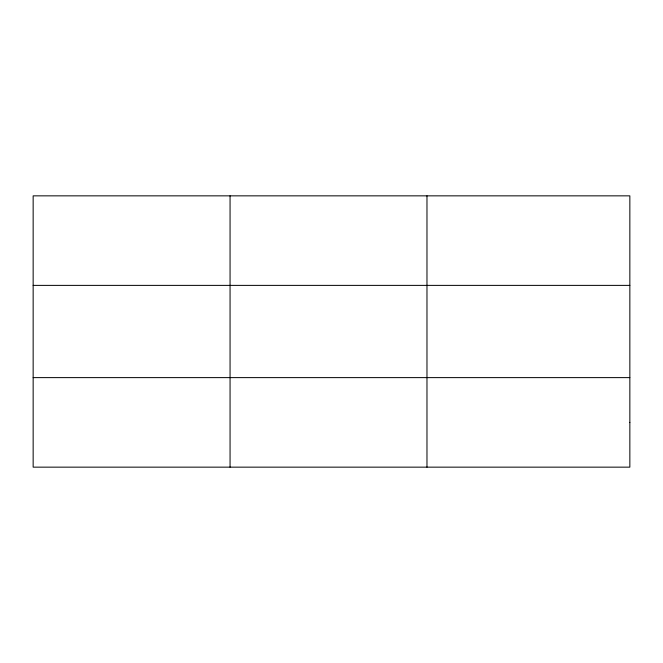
<?xml version="1.0" encoding="UTF-8"?>
<svg xmlns="http://www.w3.org/2000/svg" width="663" height="663" viewBox="0 0 663 663"><rect width="100%" height="100%" fill="white"/><g stroke="black" fill="none" stroke-linecap="round" stroke-linejoin="round"><path stroke-width="0.99" d="M230.061 467.15L230.061 195.85M426.972 467.15L426.972 195.85M33.15 285.38L629.85 285.38M33.15 377.62L629.85 377.62M629.85 422.389L629.85 467.15L33.15 467.15L33.15 195.85L629.85 195.85L629.85 422.389"/></g></svg>
